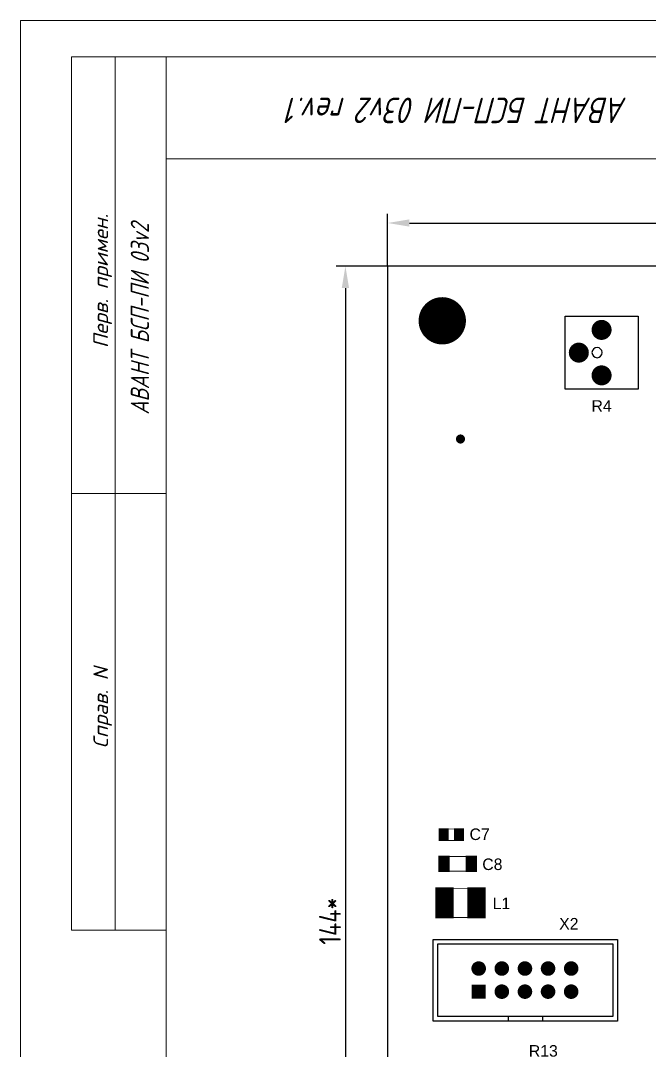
# Model space of a CAD drawing. Extents: x 25 to 880, y 8 to 306.
# Drawn here: x 25.4 to 111.7, y 163.4 to 304.9 of the extents above; entities that cross this region are included whole.
import ezdxf
from ezdxf.enums import TextEntityAlignment as Align

# ---------------------------------------------------------------- set-up
doc = ezdxf.new("R2010")
doc.units = 0
doc.header["$MEASUREMENT"] = 0
for name, color, linetype in [('BOARD', 7, 'Continuous'), ('TOP', 7, 'Continuous'), ('TOP_PIN', 7, 'Continuous')]:
    doc.layers.add(name, color=color, linetype=linetype)
doc.layers.add('РАЗМЕРЫ', color=3, linetype='Continuous', lineweight=0)
doc.layers.add('РАМКА', color=7, linetype='Continuous', lineweight=0)
doc.styles.add('ADRF1', font='romans', dxfattribs={"oblique": 15})
doc.styles.add('ГОСТ 2.304', font='CS_Gost2304.shx')
doc.dimstyles.new('ГОСТ', dxfattribs={"dimscale": 0, "dimtxt": 3, "dimasz": 3, "dimexe": 1.25, "dimexo": 0, "dimtad": 1, "dimtoh": 1, "dimdec": 3, "dimtxsty": 'ГОСТ 2.304', "dimcen": 5, "dimadec": 3, "dimazin": 2, "dimtfac": 0.75, "dimtdec": 4, "dimtmove": 1, "dimatfit": 3, "dimfxl": 1, "dimtolj": 1, "dimarcsym": 0})

# ---------------------------------------------------------------- blocks, each defined once
blk = doc.blocks.new('РАМКА')
at = {"layer": 'РАМКА'}
for p, q in [((0, 297), (0, 0)), ((420, 297), (0, 297)), ((7, 172), (7, 292)), ((20, 292), (7, 292)), ((13, 172), (13, 292)), ((20, 292), (415, 292)), ((20, 5), (20, 292)), ((20, 278), (90, 278)), ((20, 232), (7, 232)), ((20, 172), (7, 172))]:
    blk.add_line(p, q, dxfattribs=at)
at = {"layer": 'РАМКА', "style": 'ADRF1', "oblique": 15}
for s, p in [('Перв. примен.', (12, 252)), ('Справ. N', (12, 197))]:
    blk.add_text(s, height=2, rotation=90, dxfattribs=at).set_placement(p)
blk = doc.blocks.new('*D647')
at = {"layer": 'Defpoints', "color": 0}
for p in [(184.54, 277.08), (75.79, 271.14), (184.54, 271.14)]:
    blk.add_point(p, dxfattribs=at)
at = {"layer": 'РАЗМЕРЫ', "color": 0, "lineweight": -2}
for p, q in [((75.79, 271.14), (75.79, 278.33)), ((184.54, 271.14), (184.54, 278.33)), ((78.79, 277.08), (181.54, 277.08))]:
    blk.add_line(p, q, dxfattribs=at)
at = {"layer": 'РАЗМЕРЫ', "color": 0}
for points in [[(78.79, 277.58), (78.79, 276.58), (75.79, 277.08)], [(181.54, 276.58), (181.54, 277.58), (184.54, 277.08)]]:
    blk.add_solid(points, dxfattribs=at)
at = {"layer": 'РАЗМЕРЫ', "color": 0, "linetype": 'Continuous', "insert": (130.17, 279.21), "char_height": 3, "attachment_point": 5, "style": 'ГОСТ 2.304'}
blk.add_mtext('\\A1;87*', dxfattribs=at)
blk = doc.blocks.new('*D649')
at = {"layer": 'Defpoints', "color": 0}
for p in [(75.79, 271.14), (70, 91.14), (75.79, 91.14)]:
    blk.add_point(p, dxfattribs=at)
at = {"layer": 'РАЗМЕРЫ', "color": 0, "lineweight": -2}
for p, q in [((75.79, 271.14), (68.75, 271.14)), ((70, 268.14), (70, 94.14)), ((75.79, 91.14), (68.75, 91.14))]:
    blk.add_line(p, q, dxfattribs=at)
at = {"layer": 'РАЗМЕРЫ', "color": 0}
for points in [[(70.5, 268.14), (69.5, 268.14), (70, 271.14)], [(69.5, 94.14), (70.5, 94.14), (70, 91.14)]]:
    blk.add_solid(points, dxfattribs=at)
at = {"layer": 'РАЗМЕРЫ', "color": 0, "linetype": 'Continuous', "insert": (67.88, 181.14), "char_height": 3, "attachment_point": 5, "rotation": 90, "style": 'ГОСТ 2.304'}
blk.add_mtext('\\A1;144*', dxfattribs=at)

msp = doc.modelspace()

# ---------------------------------------------------------------- linework, layer by layer
at = {"layer": 'BOARD'}
msp.add_lwpolyline([(75.7946, 91.1429), (184.5446, 91.1429), (184.5446, 271.1429), (75.7946, 271.1429)], close=True, dxfattribs=at)
at = {"layer": 'TOP'}
for points in [[(110.1696, 264.2679), (110.1696, 254.2679), (100.1696, 254.2679), (100.1696, 264.2679)], [(82.0446, 167.3929), (82.0446, 178.6429), (107.3571, 178.6429), (107.3571, 167.3929)], [(82.6696, 168.0179), (82.6696, 178.0179), (106.7321, 178.0179), (106.7321, 168.0179)], [(89.0796, 170.6579), (87.4896, 170.6579), (87.4896, 172.2479), (89.0796, 172.2479)]]:
    msp.add_lwpolyline(points, close=True, dxfattribs=at)
for points in [[(105.2434, 259.2679, 1), (103.8459, 259.2679, 1)], [(89.0796, 174.6329, 1), (87.4896, 174.6329, 1)], [(92.2596, 174.6329, 1), (90.6696, 174.6329, 1)], [(95.4396, 174.6329, 1), (93.8496, 174.6329, 1)], [(98.6196, 174.6329, 1), (97.0296, 174.6329, 1)], [(101.7996, 174.6329, 1), (100.2096, 174.6329, 1)], [(92.2596, 171.4529, 1), (90.6696, 171.4529, 1)], [(95.4396, 171.4529, 1), (93.8496, 171.4529, 1)], [(98.6196, 171.4529, 1), (97.0296, 171.4529, 1)], [(101.7996, 171.4529, 1), (100.2096, 171.4529, 1)]]:
    msp.add_lwpolyline(points, format="xyb", close=True, dxfattribs=at)
at = {"layer": 'TOP', "const_width": 0.125}
for points in [[(83.2946, 192.2404), (83.2946, 193.8029), (85.7946, 193.8029), (85.7946, 192.2404)], [(83.4196, 188.0216), (83.4196, 190.0216), (87.4196, 190.0216), (87.4196, 188.0216)], [(82.9821, 181.6466), (82.9821, 185.6466), (88.6071, 185.6466), (88.6071, 181.6466)]]:
    msp.add_lwpolyline(points, close=True, dxfattribs=at)
at = {"layer": 'TOP'}
for points in [[(92.3571, 168.0179), (92.3571, 167.3929)], [(97.0446, 168.0179), (97.0446, 167.3929)]]:
    msp.add_lwpolyline(points, dxfattribs=at)
at = {"layer": 'TOP_PIN', "const_width": 0.125}
for points in [[(83.2946, 260.4554, 1), (83.2946, 266.8304, 1)], [(105.1696, 261.0804, 1), (105.1696, 263.7054, 1)], [(102.0446, 257.9554, 1), (102.0446, 260.5804, 1)], [(105.1696, 254.8304, 1), (105.1696, 257.4554, 1)], [(85.7946, 246.8341, 1), (85.7946, 247.9591, 1)], [(88.2946, 173.6929, 1), (88.2946, 175.5679, 1)], [(91.4696, 173.6929, 1), (91.4696, 175.5679, 1)], [(94.6446, 173.6929, 1), (94.6446, 175.5679, 1)], [(97.8196, 173.6929, 1), (97.8196, 175.5679, 1)], [(100.9946, 173.6929, 1), (100.9946, 175.5679, 1)], [(91.4696, 170.5179, 1), (91.4696, 172.3929, 1)], [(94.6446, 170.5179, 1), (94.6446, 172.3929, 1)], [(97.8196, 170.5179, 1), (97.8196, 172.3929, 1)], [(100.9946, 170.5179, 1), (100.9946, 172.3929, 1)]]:
    msp.add_lwpolyline(points, format="xyb", close=True, dxfattribs=at)
for points in [[(81.1696, 266.0179), (85.4196, 266.0179)], [(81.3184, 266.1429), (85.2709, 266.1429)], [(81.4871, 266.2679), (85.1021, 266.2679)], [(81.6834, 266.3929), (84.9059, 266.3929)], [(81.9184, 266.5179), (84.6709, 266.5179)], [(82.2184, 266.6429), (84.3709, 266.6429)], [(82.6671, 266.7679), (83.9221, 266.7679)], [(80.2684, 264.6429), (86.3209, 264.6429)], [(80.3134, 264.7679), (86.2759, 264.7679)], [(80.3634, 264.8929), (86.2259, 264.8929)], [(80.4196, 265.0179), (86.1696, 265.0179)], [(80.4821, 265.1429), (86.1071, 265.1429)], [(80.5534, 265.2679), (86.0359, 265.2679)], [(80.6309, 265.3929), (85.9584, 265.3929)], [(80.7171, 265.5179), (85.8721, 265.5179)], [(80.8134, 265.6429), (85.7759, 265.6429)], [(80.9196, 265.7679), (85.6696, 265.7679)], [(81.0371, 265.8929), (85.5521, 265.8929)], [(80.1071, 263.6429), (86.4821, 263.6429)], [(80.1096, 263.7679), (86.4796, 263.7679)], [(80.1096, 263.5179), (86.4796, 263.5179)], [(80.1171, 263.8929), (86.4721, 263.8929)], [(80.1171, 263.3929), (86.4721, 263.3929)], [(80.1296, 264.0179), (86.4596, 264.0179)], [(80.1296, 263.2679), (86.4596, 263.2679)], [(80.1471, 264.1429), (86.4421, 264.1429)], [(80.1696, 264.2679), (86.4196, 264.2679)], [(80.1971, 264.3929), (86.3921, 264.3929)], [(80.2296, 264.5179), (86.3596, 264.5179)], [(104.1921, 263.2679), (106.1471, 263.2679)], [(104.3196, 263.3929), (106.0196, 263.3929)], [(104.4946, 263.5179), (105.8446, 263.5179)], [(104.7696, 263.6429), (105.5696, 263.6429)], [(80.1471, 263.1429), (86.4421, 263.1429)], [(80.1696, 263.0179), (86.4196, 263.0179)], [(80.1971, 262.8929), (86.3921, 262.8929)], [(80.2296, 262.7679), (86.3596, 262.7679)], [(80.2684, 262.6429), (86.3209, 262.6429)], [(80.3134, 262.5179), (86.2759, 262.5179)], [(80.3634, 262.3929), (86.2259, 262.3929)], [(80.4196, 262.2679), (86.1696, 262.2679)], [(80.4821, 262.1429), (86.1071, 262.1429)], [(80.5534, 262.0179), (86.0359, 262.0179)], [(80.6309, 261.8929), (85.9584, 261.8929)], [(80.7171, 261.7679), (85.8721, 261.7679)], [(103.8571, 262.3929), (106.4821, 262.3929)], [(103.8634, 262.5179), (106.4759, 262.5179)], [(103.8634, 262.2679), (106.4759, 262.2679)], [(103.8821, 262.6429), (106.4571, 262.6429)], [(103.8821, 262.1429), (106.4571, 262.1429)], [(103.9121, 262.7679), (106.4271, 262.7679)], [(103.9121, 262.0179), (106.4271, 262.0179)], [(103.9571, 262.8929), (106.3821, 262.8929)], [(103.9571, 261.8929), (106.3821, 261.8929)], [(104.0159, 263.0179), (106.3234, 263.0179)], [(104.0159, 261.7679), (106.3234, 261.7679)], [(104.0934, 263.1429), (106.2459, 263.1429)], [(80.8134, 261.6429), (85.7759, 261.6429)], [(80.9196, 261.5179), (85.6696, 261.5179)], [(81.0371, 261.3929), (85.5521, 261.3929)], [(81.1696, 261.2679), (85.4196, 261.2679)], [(81.3184, 261.1429), (85.2709, 261.1429)], [(81.4871, 261.0179), (85.1021, 261.0179)], [(81.6834, 260.8929), (84.9059, 260.8929)], [(81.9184, 260.7679), (84.6709, 260.7679)], [(82.2184, 260.6429), (84.3709, 260.6429)], [(82.6671, 260.5179), (83.9221, 260.5179)], [(101.3696, 260.3929), (102.7196, 260.3929)], [(101.6446, 260.5179), (102.4446, 260.5179)], [(104.0934, 261.6429), (106.2459, 261.6429)], [(104.1921, 261.5179), (106.1471, 261.5179)], [(104.3196, 261.3929), (106.0196, 261.3929)], [(104.4946, 261.2679), (105.8446, 261.2679)], [(104.7696, 261.1429), (105.5696, 261.1429)], [(100.7321, 259.2679), (103.3571, 259.2679)], [(100.7384, 259.3929), (103.3509, 259.3929)], [(100.7384, 259.1429), (103.3509, 259.1429)], [(100.7571, 259.5179), (103.3321, 259.5179)], [(100.7571, 259.0179), (103.3321, 259.0179)], [(100.7871, 259.6429), (103.3021, 259.6429)], [(100.8321, 259.7679), (103.2571, 259.7679)], [(100.8909, 259.8929), (103.1984, 259.8929)], [(100.9684, 260.0179), (103.1209, 260.0179)], [(101.0671, 260.1429), (103.0221, 260.1429)], [(101.1946, 260.2679), (102.8946, 260.2679)], [(100.7871, 258.8929), (103.3021, 258.8929)], [(100.8321, 258.7679), (103.2571, 258.7679)], [(100.8909, 258.6429), (103.1984, 258.6429)], [(100.9684, 258.5179), (103.1209, 258.5179)], [(101.0671, 258.3929), (103.0221, 258.3929)], [(101.1946, 258.2679), (102.8946, 258.2679)], [(101.3696, 258.1429), (102.7196, 258.1429)], [(101.6446, 258.0179), (102.4446, 258.0179)], [(103.8571, 256.1429), (106.4821, 256.1429)], [(103.8634, 256.2679), (106.4759, 256.2679)], [(103.8821, 256.3929), (106.4571, 256.3929)], [(103.9121, 256.5179), (106.4271, 256.5179)], [(103.9571, 256.6429), (106.3821, 256.6429)], [(104.0159, 256.7679), (106.3234, 256.7679)], [(104.0934, 256.8929), (106.2459, 256.8929)], [(104.1921, 257.0179), (106.1471, 257.0179)], [(104.3196, 257.1429), (106.0196, 257.1429)], [(104.4946, 257.2679), (105.8446, 257.2679)], [(104.7696, 257.3929), (105.5696, 257.3929)], [(103.8634, 256.0179), (106.4759, 256.0179)], [(103.8821, 255.8929), (106.4571, 255.8929)], [(103.9121, 255.7679), (106.4271, 255.7679)], [(103.9571, 255.6429), (106.3821, 255.6429)], [(104.0159, 255.5179), (106.3234, 255.5179)], [(104.0934, 255.3929), (106.2459, 255.3929)], [(104.1921, 255.2679), (106.1471, 255.2679)], [(104.3196, 255.1429), (106.0196, 255.1429)], [(104.4946, 255.0179), (105.8446, 255.0179)], [(104.7696, 254.8929), (105.5696, 254.8929)], [(85.2896, 247.6429), (86.2996, 247.6429)], [(85.3721, 247.7679), (86.2171, 247.7679)], [(85.5309, 247.8929), (86.0584, 247.8929)], [(85.2334, 247.3929), (86.3559, 247.3929)], [(85.2459, 247.5179), (86.3434, 247.5179)], [(85.2471, 247.2679), (86.3421, 247.2679)], [(85.2934, 247.1429), (86.2959, 247.1429)], [(85.3796, 247.0179), (86.2096, 247.0179)], [(85.5446, 246.8929), (86.0446, 246.8929)], [(82.8571, 193.7679), (84.1071, 193.7679)], [(82.8571, 193.6429), (84.1071, 193.6429)], [(82.8571, 193.5179), (84.1071, 193.5179)], [(82.8571, 193.3929), (84.1071, 193.3929)], [(82.8571, 193.2679), (84.1071, 193.2679)], [(82.8571, 193.1429), (84.1071, 193.1429)], [(82.8571, 193.0179), (84.1071, 193.0179)], [(82.8571, 192.8929), (84.1071, 192.8929)], [(82.8571, 192.7679), (84.1071, 192.7679)], [(82.8571, 192.6429), (84.1071, 192.6429)], [(82.8571, 192.5179), (84.1071, 192.5179)], [(84.9821, 193.7679), (86.2321, 193.7679)], [(84.9821, 193.6429), (86.2321, 193.6429)], [(84.9821, 193.5179), (86.2321, 193.5179)], [(84.9821, 193.3929), (86.2321, 193.3929)], [(84.9821, 193.2679), (86.2321, 193.2679)], [(84.9821, 193.1429), (86.2321, 193.1429)], [(84.9821, 193.0179), (86.2321, 193.0179)], [(84.9821, 192.8929), (86.2321, 192.8929)], [(84.9821, 192.7679), (86.2321, 192.7679)], [(84.9821, 192.6429), (86.2321, 192.6429)], [(84.9821, 192.5179), (86.2321, 192.5179)], [(82.8571, 192.3929), (84.1071, 192.3929)], [(82.8571, 192.2679), (84.1071, 192.2679)], [(84.9821, 192.3929), (86.2321, 192.3929)], [(84.9821, 192.2679), (86.2321, 192.2679)], [(82.8259, 190.0179), (84.2634, 190.0179)], [(82.8259, 189.8929), (84.2634, 189.8929)], [(82.8259, 189.7679), (84.2634, 189.7679)], [(82.8259, 189.6429), (84.2634, 189.6429)], [(86.5759, 190.0179), (88.0134, 190.0179)], [(86.5759, 189.8929), (88.0134, 189.8929)], [(86.5759, 189.7679), (88.0134, 189.7679)], [(86.5759, 189.6429), (88.0134, 189.6429)], [(82.8259, 189.5179), (84.2634, 189.5179)], [(82.8259, 189.3929), (84.2634, 189.3929)], [(82.8259, 189.2679), (84.2634, 189.2679)], [(82.8259, 189.1429), (84.2634, 189.1429)], [(82.8259, 189.0179), (84.2634, 189.0179)], [(82.8259, 188.8929), (84.2634, 188.8929)], [(82.8259, 188.7679), (84.2634, 188.7679)], [(82.8259, 188.6429), (84.2634, 188.6429)], [(82.8259, 188.5179), (84.2634, 188.5179)], [(82.8259, 188.3929), (84.2634, 188.3929)], [(82.8259, 188.2679), (84.2634, 188.2679)], [(86.5759, 189.5179), (88.0134, 189.5179)], [(86.5759, 189.3929), (88.0134, 189.3929)], [(86.5759, 189.2679), (88.0134, 189.2679)], [(86.5759, 189.1429), (88.0134, 189.1429)], [(86.5759, 189.0179), (88.0134, 189.0179)], [(86.5759, 188.8929), (88.0134, 188.8929)], [(86.5759, 188.7679), (88.0134, 188.7679)], [(86.5759, 188.6429), (88.0134, 188.6429)], [(86.5759, 188.5179), (88.0134, 188.5179)], [(86.5759, 188.3929), (88.0134, 188.3929)], [(86.5759, 188.2679), (88.0134, 188.2679)], [(82.8259, 188.1429), (84.2634, 188.1429)], [(82.8259, 188.0179), (84.2634, 188.0179)], [(86.5759, 188.1429), (88.0134, 188.1429)], [(86.5759, 188.0179), (88.0134, 188.0179)], [(82.4196, 185.6429), (84.7946, 185.6429)], [(82.4196, 185.5179), (84.7946, 185.5179)], [(82.4196, 185.3929), (84.7946, 185.3929)], [(86.7946, 185.6429), (89.1696, 185.6429)], [(86.7946, 185.5179), (89.1696, 185.5179)], [(86.7946, 185.3929), (89.1696, 185.3929)], [(82.4196, 185.2679), (84.7946, 185.2679)], [(82.4196, 185.1429), (84.7946, 185.1429)], [(82.4196, 185.0179), (84.7946, 185.0179)], [(82.4196, 184.8929), (84.7946, 184.8929)], [(82.4196, 184.7679), (84.7946, 184.7679)], [(82.4196, 184.6429), (84.7946, 184.6429)], [(82.4196, 184.5179), (84.7946, 184.5179)], [(82.4196, 184.3929), (84.7946, 184.3929)], [(82.4196, 184.2679), (84.7946, 184.2679)], [(82.4196, 184.1429), (84.7946, 184.1429)], [(82.4196, 184.0179), (84.7946, 184.0179)], [(86.7946, 185.2679), (89.1696, 185.2679)], [(86.7946, 185.1429), (89.1696, 185.1429)], [(86.7946, 185.0179), (89.1696, 185.0179)], [(86.7946, 184.8929), (89.1696, 184.8929)], [(86.7946, 184.7679), (89.1696, 184.7679)], [(86.7946, 184.6429), (89.1696, 184.6429)], [(86.7946, 184.5179), (89.1696, 184.5179)], [(86.7946, 184.3929), (89.1696, 184.3929)], [(86.7946, 184.2679), (89.1696, 184.2679)], [(86.7946, 184.1429), (89.1696, 184.1429)], [(86.7946, 184.0179), (89.1696, 184.0179)], [(82.4196, 183.8929), (84.7946, 183.8929)], [(82.4196, 183.7679), (84.7946, 183.7679)], [(82.4196, 183.6429), (84.7946, 183.6429)], [(82.4196, 183.5179), (84.7946, 183.5179)], [(82.4196, 183.3929), (84.7946, 183.3929)], [(82.4196, 183.2679), (84.7946, 183.2679)], [(82.4196, 183.1429), (84.7946, 183.1429)], [(82.4196, 183.0179), (84.7946, 183.0179)], [(82.4196, 182.8929), (84.7946, 182.8929)], [(82.4196, 182.7679), (84.7946, 182.7679)], [(82.4196, 182.6429), (84.7946, 182.6429)], [(82.4196, 182.5179), (84.7946, 182.5179)], [(86.7946, 183.8929), (89.1696, 183.8929)], [(86.7946, 183.7679), (89.1696, 183.7679)], [(86.7946, 183.6429), (89.1696, 183.6429)], [(86.7946, 183.5179), (89.1696, 183.5179)], [(86.7946, 183.3929), (89.1696, 183.3929)], [(86.7946, 183.2679), (89.1696, 183.2679)], [(86.7946, 183.1429), (89.1696, 183.1429)], [(86.7946, 183.0179), (89.1696, 183.0179)], [(86.7946, 182.8929), (89.1696, 182.8929)], [(86.7946, 182.7679), (89.1696, 182.7679)], [(86.7946, 182.6429), (89.1696, 182.6429)], [(86.7946, 182.5179), (89.1696, 182.5179)], [(82.4196, 182.3929), (84.7946, 182.3929)], [(82.4196, 182.2679), (84.7946, 182.2679)], [(82.4196, 182.1429), (84.7946, 182.1429)], [(82.4196, 182.0179), (84.7946, 182.0179)], [(82.4196, 181.8929), (84.7946, 181.8929)], [(82.4196, 181.7679), (84.7946, 181.7679)], [(82.4196, 181.6429), (84.7946, 181.6429)], [(86.7946, 182.3929), (89.1696, 182.3929)], [(86.7946, 182.2679), (89.1696, 182.2679)], [(86.7946, 182.1429), (89.1696, 182.1429)], [(86.7946, 182.0179), (89.1696, 182.0179)], [(86.7946, 181.8929), (89.1696, 181.8929)], [(86.7946, 181.7679), (89.1696, 181.7679)], [(86.7946, 181.6429), (89.1696, 181.6429)], [(87.9934, 175.5179), (88.5959, 175.5179)], [(91.1684, 175.5179), (91.7709, 175.5179)], [(94.3434, 175.5179), (94.9459, 175.5179)], [(97.5184, 175.5179), (98.1209, 175.5179)], [(100.6934, 175.5179), (101.2959, 175.5179)], [(87.3584, 174.6429), (89.2309, 174.6429)], [(87.3646, 174.5179), (89.2246, 174.5179)], [(87.3684, 174.7679), (89.2209, 174.7679)], [(87.3884, 174.3929), (89.2009, 174.3929)], [(87.3946, 174.8929), (89.1946, 174.8929)], [(87.4309, 174.2679), (89.1584, 174.2679)], [(87.4421, 175.0179), (89.1471, 175.0179)], [(87.4946, 174.1429), (89.0946, 174.1429)], [(87.5096, 175.1429), (89.0796, 175.1429)], [(87.5859, 174.0179), (89.0034, 174.0179)], [(87.6084, 175.2679), (88.9809, 175.2679)], [(87.7496, 175.3929), (88.8396, 175.3929)], [(90.5334, 174.6429), (92.4059, 174.6429)], [(90.5396, 174.5179), (92.3996, 174.5179)], [(90.5434, 174.7679), (92.3959, 174.7679)], [(90.5634, 174.3929), (92.3759, 174.3929)], [(90.5696, 174.8929), (92.3696, 174.8929)], [(90.6059, 174.2679), (92.3334, 174.2679)], [(90.6171, 175.0179), (92.3221, 175.0179)], [(90.6696, 174.1429), (92.2696, 174.1429)], [(90.6846, 175.1429), (92.2546, 175.1429)], [(90.7609, 174.0179), (92.1784, 174.0179)], [(90.7834, 175.2679), (92.1559, 175.2679)], [(90.9246, 175.3929), (92.0146, 175.3929)], [(93.7084, 174.6429), (95.5809, 174.6429)], [(93.7146, 174.5179), (95.5746, 174.5179)], [(93.7184, 174.7679), (95.5709, 174.7679)], [(93.7384, 174.3929), (95.5509, 174.3929)], [(93.7446, 174.8929), (95.5446, 174.8929)], [(93.7809, 174.2679), (95.5084, 174.2679)], [(93.7921, 175.0179), (95.4971, 175.0179)], [(93.8446, 174.1429), (95.4446, 174.1429)], [(93.8596, 175.1429), (95.4296, 175.1429)], [(93.9359, 174.0179), (95.3534, 174.0179)], [(93.9584, 175.2679), (95.3309, 175.2679)], [(94.0996, 175.3929), (95.1896, 175.3929)], [(96.8834, 174.6429), (98.7559, 174.6429)], [(96.8896, 174.5179), (98.7496, 174.5179)], [(96.8934, 174.7679), (98.7459, 174.7679)], [(96.9134, 174.3929), (98.7259, 174.3929)], [(96.9196, 174.8929), (98.7196, 174.8929)], [(96.9559, 174.2679), (98.6834, 174.2679)], [(96.9671, 175.0179), (98.6721, 175.0179)], [(97.0196, 174.1429), (98.6196, 174.1429)], [(97.0346, 175.1429), (98.6046, 175.1429)], [(97.1109, 174.0179), (98.5284, 174.0179)], [(97.1334, 175.2679), (98.5059, 175.2679)], [(97.2746, 175.3929), (98.3646, 175.3929)], [(100.0584, 174.6429), (101.9309, 174.6429)], [(100.0646, 174.5179), (101.9246, 174.5179)], [(100.0684, 174.7679), (101.9209, 174.7679)], [(100.0884, 174.3929), (101.9009, 174.3929)], [(100.0946, 174.8929), (101.8946, 174.8929)], [(100.1309, 174.2679), (101.8584, 174.2679)], [(100.1421, 175.0179), (101.8471, 175.0179)], [(100.1946, 174.1429), (101.7946, 174.1429)], [(100.2096, 175.1429), (101.7796, 175.1429)], [(100.2859, 174.0179), (101.7034, 174.0179)], [(100.3084, 175.2679), (101.6809, 175.2679)], [(100.4496, 175.3929), (101.5396, 175.3929)], [(87.7159, 173.8929), (88.8734, 173.8929)], [(87.9284, 173.7679), (88.6609, 173.7679)], [(90.8909, 173.8929), (92.0484, 173.8929)], [(91.1034, 173.7679), (91.8359, 173.7679)], [(94.0659, 173.8929), (95.2234, 173.8929)], [(94.2784, 173.7679), (95.0109, 173.7679)], [(97.2409, 173.8929), (98.3984, 173.8929)], [(97.4534, 173.7679), (98.1859, 173.7679)], [(100.4159, 173.8929), (101.5734, 173.8929)], [(100.6284, 173.7679), (101.3609, 173.7679)], [(87.3884, 172.2679), (89.2009, 172.2679)], [(87.3884, 172.1429), (89.2009, 172.1429)], [(87.3884, 172.0179), (89.2009, 172.0179)], [(87.3884, 171.8929), (89.2009, 171.8929)], [(87.3884, 171.7679), (89.2009, 171.7679)], [(87.3884, 171.6429), (89.2009, 171.6429)], [(87.3884, 171.5179), (89.2009, 171.5179)], [(87.3884, 171.3929), (89.2009, 171.3929)], [(87.3884, 171.2679), (89.2009, 171.2679)], [(90.5346, 171.5179), (92.4046, 171.5179)], [(90.5346, 171.3929), (92.4046, 171.3929)], [(90.5521, 171.6429), (92.3871, 171.6429)], [(90.5521, 171.2679), (92.3871, 171.2679)], [(90.5859, 171.7679), (92.3534, 171.7679)], [(90.6409, 171.8929), (92.2984, 171.8929)], [(90.7196, 172.0179), (92.2196, 172.0179)], [(90.8334, 172.1429), (92.1059, 172.1429)], [(91.0021, 172.2679), (91.9371, 172.2679)], [(93.7096, 171.5179), (95.5796, 171.5179)], [(93.7096, 171.3929), (95.5796, 171.3929)], [(93.7271, 171.6429), (95.5621, 171.6429)], [(93.7271, 171.2679), (95.5621, 171.2679)], [(93.7609, 171.7679), (95.5284, 171.7679)], [(93.8159, 171.8929), (95.4734, 171.8929)], [(93.8946, 172.0179), (95.3946, 172.0179)], [(94.0084, 172.1429), (95.2809, 172.1429)], [(94.1771, 172.2679), (95.1121, 172.2679)], [(96.8846, 171.5179), (98.7546, 171.5179)], [(96.8846, 171.3929), (98.7546, 171.3929)], [(96.9021, 171.6429), (98.7371, 171.6429)], [(96.9021, 171.2679), (98.7371, 171.2679)], [(96.9359, 171.7679), (98.7034, 171.7679)], [(96.9909, 171.8929), (98.6484, 171.8929)], [(97.0696, 172.0179), (98.5696, 172.0179)], [(97.1834, 172.1429), (98.4559, 172.1429)], [(97.3521, 172.2679), (98.2871, 172.2679)], [(100.0596, 171.5179), (101.9296, 171.5179)], [(100.0596, 171.3929), (101.9296, 171.3929)], [(100.0771, 171.6429), (101.9121, 171.6429)], [(100.0771, 171.2679), (101.9121, 171.2679)], [(100.1109, 171.7679), (101.8784, 171.7679)], [(100.1659, 171.8929), (101.8234, 171.8929)], [(100.2446, 172.0179), (101.7446, 172.0179)], [(100.3584, 172.1429), (101.6309, 172.1429)], [(100.5271, 172.2679), (101.4621, 172.2679)], [(87.3884, 171.1429), (89.2009, 171.1429)], [(87.3884, 171.0179), (89.2009, 171.0179)], [(87.3884, 170.8929), (89.2009, 170.8929)], [(87.3884, 170.7679), (89.2009, 170.7679)], [(87.3884, 170.6429), (89.2009, 170.6429)], [(90.5859, 171.1429), (92.3534, 171.1429)], [(90.6409, 171.0179), (92.2984, 171.0179)], [(90.7196, 170.8929), (92.2196, 170.8929)], [(90.8334, 170.7679), (92.1059, 170.7679)], [(91.0021, 170.6429), (91.9371, 170.6429)], [(93.7609, 171.1429), (95.5284, 171.1429)], [(93.8159, 171.0179), (95.4734, 171.0179)], [(93.8946, 170.8929), (95.3946, 170.8929)], [(94.0084, 170.7679), (95.2809, 170.7679)], [(94.1771, 170.6429), (95.1121, 170.6429)], [(96.9359, 171.1429), (98.7034, 171.1429)], [(96.9909, 171.0179), (98.6484, 171.0179)], [(97.0696, 170.8929), (98.5696, 170.8929)], [(97.1834, 170.7679), (98.4559, 170.7679)], [(97.3521, 170.6429), (98.2871, 170.6429)], [(100.1109, 171.1429), (101.8784, 171.1429)], [(100.1659, 171.0179), (101.8234, 171.0179)], [(100.2446, 170.8929), (101.7446, 170.8929)], [(100.3584, 170.7679), (101.6309, 170.7679)], [(100.5271, 170.6429), (101.4621, 170.6429)]]:
    msp.add_lwpolyline(points, dxfattribs=at)
for points in [[(82.8571, 192.2091), (82.8571, 193.8341), (84.1071, 193.8341), (84.1071, 192.2091)], [(84.9821, 192.2091), (84.9821, 193.8341), (86.2321, 193.8341), (86.2321, 192.2091)], [(82.8259, 187.9591), (82.8259, 190.0841), (84.2634, 190.0841), (84.2634, 187.9591)], [(86.5759, 187.9591), (86.5759, 190.0841), (88.0134, 190.0841), (88.0134, 187.9591)], [(82.4196, 181.5841), (82.4196, 185.7091), (84.7946, 185.7091), (84.7946, 181.5841)], [(86.7946, 181.5841), (86.7946, 185.7091), (89.1696, 185.7091), (89.1696, 181.5841)], [(87.3884, 170.5491), (87.3884, 172.3616), (89.2009, 172.3616), (89.2009, 170.5491)]]:
    msp.add_lwpolyline(points, close=True, dxfattribs=at)

# ---------------------------------------------------------------- block references
at = {"layer": 'РАМКА'}
msp.add_blockref('РАМКА', (25.4035, 7.8965), dxfattribs=at)

# ---------------------------------------------------------------- texts
at = {"layer": 'TOP', "width": 1.019685}
for s, p in [('R4', (105.1696, 251.1466)), ('C7', (88.426, 192.2903)), ('C8', (90.176, 188.1653)), ('L1', (91.426, 182.7903)), ('X2', (100.6743, 179.9932)), ('R13', (97.1696, 162.5216))]:
    msp.add_text(s, height=1.5875, dxfattribs=at).set_placement(p, align=Align.CENTER)
at = {"layer": 'РАМКА', "style": 'ГОСТ 2.304', "oblique": 15}
for s, height, rotation, p in [('АВАНТ БСП-ПИ 03v2 rev.1', 3.5, 180, (108.6945, 294.3114)), ('АВАНТ БСП-ПИ 03v2', 2.5, 90, (43.0272, 250.74))]:
    msp.add_text(s, height=height, rotation=rotation, dxfattribs=at).set_placement(p)

# ---------------------------------------------------------------- dimensions: what is measured, and where the dimension line sits
at = {"layer": 'РАЗМЕРЫ'}
dim = msp.add_linear_dim(base=(184.5446, 277.0804), p1=(75.7946, 271.1429), p2=(184.5446, 271.1429), dimstyle='ГОСТ', override={"dimscale": 1, "dimlfac": 0.8, "dimpost": '*', "dimtxsty": 'ГОСТ 2.304', "dimsah": 1, "dimtolj": 1}, dxfattribs=at)
dim.commit()
dim.dimension.update_dxf_attribs({"geometry": '*D647', "text_midpoint": (130.1696, 279.2054)})
dim = msp.add_linear_dim(base=(70, 91.1429), p1=(75.7946, 271.1429), p2=(75.7946, 91.1429), angle=90, dimstyle='ГОСТ', override={"dimscale": 1, "dimlfac": 0.8, "dimpost": '*', "dimtxsty": 'ГОСТ 2.304', "dimsah": 1, "dimtolj": 1}, dxfattribs=at)
dim.commit()
dim.dimension.update_dxf_attribs({"geometry": '*D649', "text_midpoint": (67.875, 181.1429)})

doc.saveas('drawing.dxf')
